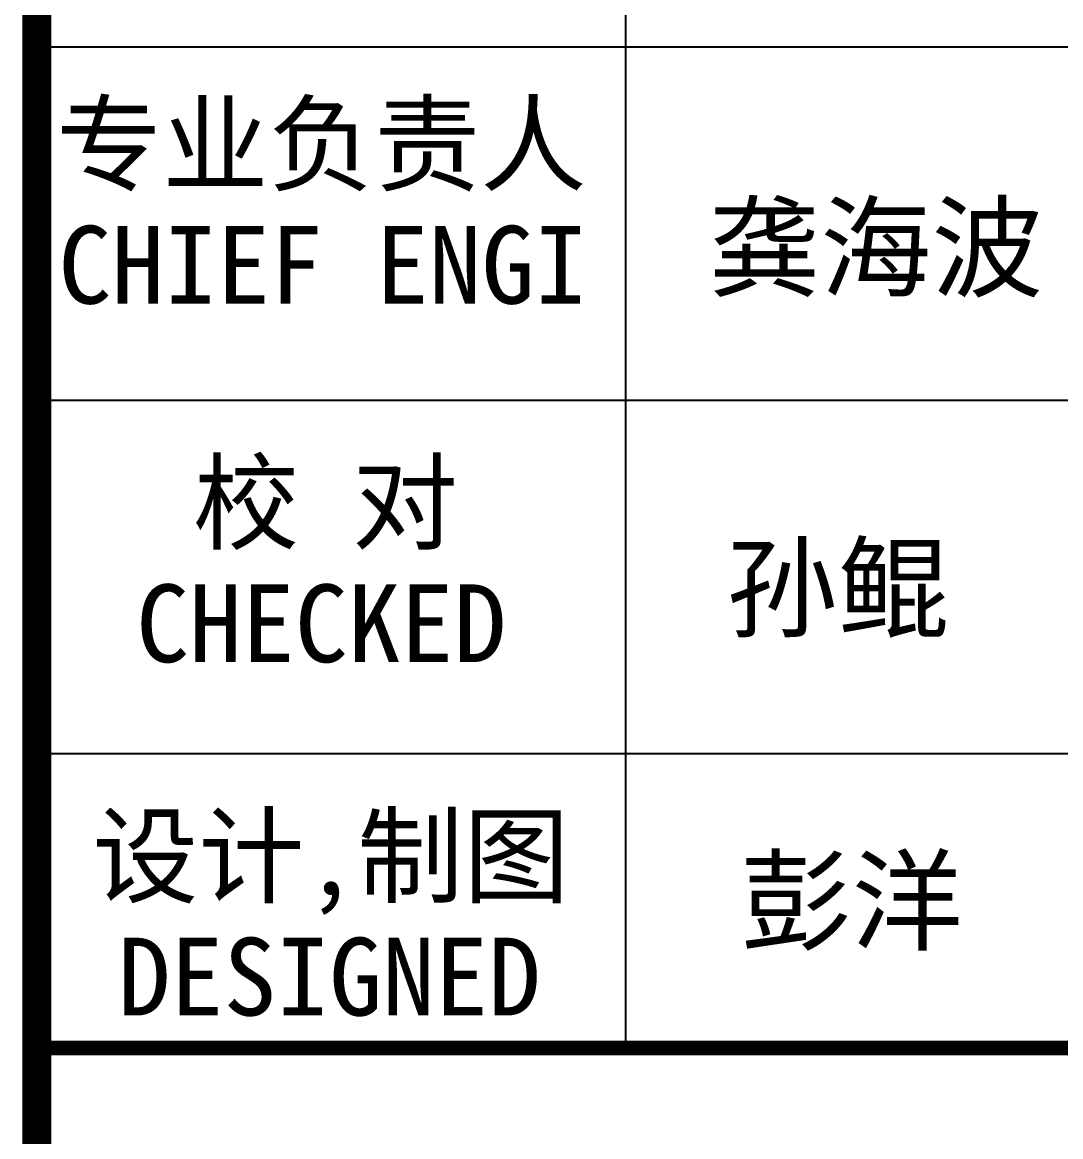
# Model space of a CAD drawing. Extents: x -17471 to 313636, y -71590 to 757901.
# Drawn here: x 239877 to 243389, y 239946 to 243716 of the extents above; entities that cross this region are included whole.
import ezdxf

# ---------------------------------------------------------------- set-up
doc = ezdxf.new("R2010")
doc.units = 0
doc.header["$LTSCALE"] = 1000
doc.header["$MEASUREMENT"] = 0
doc.layers.add('1505', color=2, linetype='Continuous')
doc.layers.add('图框', color=7, linetype='Continuous')
doc.styles.add('STYLE-黑体', font='simhei.ttf')

# ---------------------------------------------------------------- blocks, each defined once
blk = doc.blocks.new('A$C12B23ACB')
at = {"layer": '图框', "color": 4, "style": 'STYLE-黑体'}
for s, p in [('龚海波', (420.2, -4808.6)), ('孙鲲', (508.8, -6535)), ('彭洋', (578.9, -8122.6))]:
    blk.add_text(s, height=414.14, dxfattribs=at).set_placement(p)

msp = doc.modelspace()

# ---------------------------------------------------------------- linework, layer by layer
at = {"layer": '图框', "color": 0}
for p, q in [((239926.6, 243632.4), (245935.9, 243632.4)), ((239926.6, 242437.2), (245935.9, 242437.2)), ((239926.6, 241242), (245935.9, 241242))]:
    msp.add_line(p, q, dxfattribs=at)
at = {"layer": '图框', "color": 4, "const_width": 98.6}
msp.add_lwpolyline([(239926.6, 255770.2), (245935.9, 255770.2), (245935.9, 215770.2), (239926.6, 215770.2)], close=True, dxfattribs=at)
at = {"layer": '图框', "color": 0, "const_width": 50}
msp.add_lwpolyline([(239926.6, 247018.8), (245935.9, 247018.8), (245935.9, 236859.6), (239926.6, 236859.6)], close=True, dxfattribs=at)
at = {"layer": '图框', "color": 0}
msp.add_lwpolyline([(241918.6, 240246), (241918.6, 246022.8)], dxfattribs=at)
at = {"layer": '图框', "color": 0, "const_width": 50}
msp.add_lwpolyline([(239926.6, 240246), (245935.9, 240246)], dxfattribs=at)

# ---------------------------------------------------------------- block references
at = {"layer": '1505', "xscale": 0.667, "yscale": 0.667, "zscale": 0.667}
msp.add_blockref('A$C12B23ACB', (241918.6, 246022.8), dxfattribs=at)

# ---------------------------------------------------------------- texts
at = {"layer": '图框', "color": 0, "style": 'STYLE-黑体'}
for s, p in [('专业负责人', (239991.7, 243172.5)), ('CHIEF ENGI', (239999.4, 242764.1)), ('校 对', (240454.3, 241959.8)), ('CHECKED  ', (240262.4, 241551.4)), ('设计,制图', (240114.1, 240764.6)), ('DESIGNED ', (240200, 240356.2))]:
    msp.add_text(s, height=262.94, dxfattribs=at).set_placement(p)

doc.saveas('drawing.dxf')
